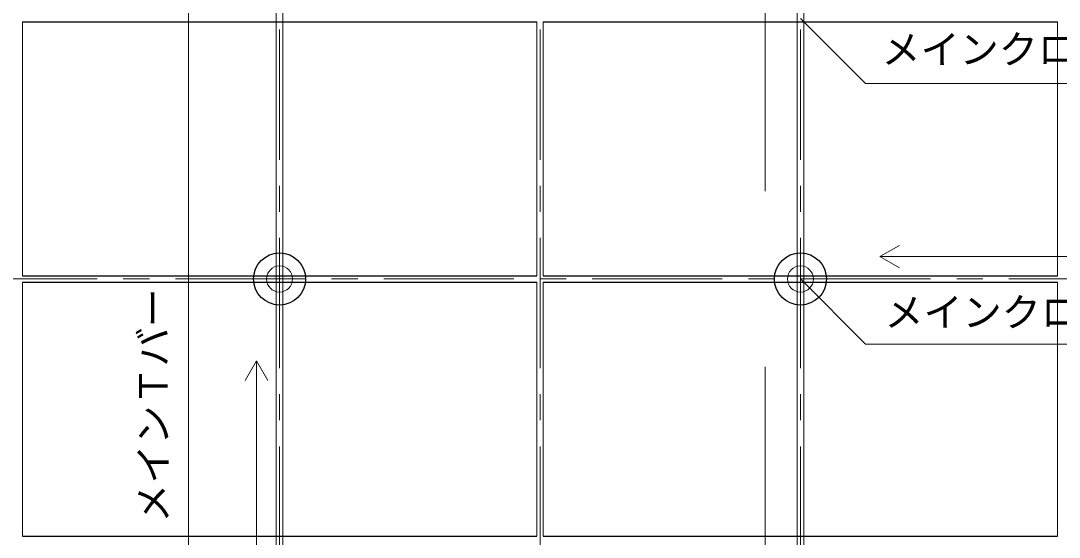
# Model space of a CAD drawing. Units: millimetres on the paper, enlarged 10 times, with parts at other scales. Extents: x -1950 to 1950, y -1347 to 1325.
# Drawn here: x -1528.9 to -1130.2, y -425.8 to -227.6 of the extents above; entities that cross this region are included whole.
import ezdxf
from ezdxf.enums import TextEntityAlignment as Align

# ---------------------------------------------------------------- set-up
doc = ezdxf.new("R2010")
doc.units = ezdxf.units.MM
doc.header["$LTSCALE"] = 10
doc.linetypes.add('CHAIN1', pattern=[8, 5, -1, 1, -1])
for name, color, linetype, lineweight in [('9-0_中心線', 4, 'CHAIN1', 9), ('9-1_吊り材', 7, 'Continuous', 18), ('9-2_野縁受け', 3, 'Continuous', 18), ('9-3_野縁', 2, 'Continuous', 25), ('9-6_文字', 4, 'Continuous', 9), ('9-C_ビス・アンカーボルト・強調図形', 2, 'Continuous', 25)]:
    doc.layers.add(name, color=color, linetype=linetype, lineweight=lineweight)
doc.styles.add('ＭＳ ゴシック', font='')
doc.styles.get('ＭＳ ゴシック').set_extended_font_data('MS Gothic')

msp = doc.modelspace()

# ---------------------------------------------------------------- linework, layer by layer
at = {"layer": '9-0_中心線'}
for p, q in [((-1429.53, 89.06), (-1429.53, -926.68)), ((-1329.53, 89.06), (-1329.53, -926.68)), ((-1229.53, 89.06), (-1229.53, -926.68)), ((-1629.53, -326.68), (-283.88, -326.68))]:
    msp.add_line(p, q, dxfattribs=at)
at = {"layer": '9-1_吊り材'}
for centre in [(-1429.53, -326.68), (-1229.53, -326.68)]:
    msp.add_circle(centre, 5, dxfattribs=at)
at = {"layer": '9-2_野縁受け'}
for p, q in [((-1430.78, 89.06), (-1430.78, -926.68)), ((-1428.28, 89.06), (-1428.28, -926.68)), ((-1230.78, 89.06), (-1230.78, -926.68)), ((-1228.28, 89.06), (-1228.28, -926.68)), ((-1528.28, -227.93), (-1528.28, -325.43)), ((-1330.78, -227.93), (-1330.78, -325.43)), ((-1328.28, -227.93), (-1328.28, -325.43)), ((-1130.78, -227.93), (-1130.78, -325.43)), ((-1528.28, -327.93), (-1528.28, -425.43)), ((-1330.78, -327.93), (-1330.78, -425.43)), ((-1328.28, -327.93), (-1328.28, -425.43)), ((-1130.78, -327.93), (-1130.78, -425.43))]:
    msp.add_line(p, q, dxfattribs=at)
at = {"layer": '9-3_野縁'}
for p, q in [((-1528.28, -227.93), (-1330.78, -227.93)), ((-1328.28, -227.93), (-1130.78, -227.93)), ((-1528.28, -325.43), (-1330.78, -325.43)), ((-1328.28, -325.43), (-1130.78, -325.43)), ((-1528.28, -327.93), (-1330.78, -327.93)), ((-1328.28, -327.93), (-1130.78, -327.93)), ((-1528.28, -425.43), (-1330.78, -425.43)), ((-1328.28, -425.43), (-1130.78, -425.43))]:
    msp.add_line(p, q, dxfattribs=at)
at = {"layer": '9-6_文字'}
for p, q in [((-1243.08, -293.01), (-1243.08, -158.14)), ((-1060.42, -318.09), (-1199.03, -318.09)), ((-1229.53, -326.68), (-1204.53, -351.68)), ((-1204.53, -351.68), (-1054.53, -351.68)), ((-1438.38, -493.01), (-1438.38, -358.14)), ((-1243.08, -360.36), (-1243.08, -495.22))]:
    msp.add_line(p, q, dxfattribs=at)
for points in [[(-1429.53, -76.68), (-1464.53, -111.68), (-1464.53, -641.68)], [(-1229.53, -226.68), (-1204.53, -251.68), (-1054.53, -251.68)], [(-1191.53, -313.76), (-1199.03, -318.09), (-1191.53, -322.42)], [(-1434.05, -365.64), (-1438.38, -358.14), (-1442.71, -365.64)]]:
    msp.add_lwpolyline(points, dxfattribs=at)
at = {"layer": '9-C_ビス・アンカーボルト・強調図形'}
for centre in [(-1429.53, -326.68), (-1229.53, -326.68)]:
    msp.add_circle(centre, 10, dxfattribs=at)

# ---------------------------------------------------------------- texts
at = {"layer": '9-6_文字', "color": 7, "style": 'ＭＳ ゴシック'}
for p in [(-1198.4, -247.3), (-1197.25, -348.22)]:
    msp.add_text('メインクロスＴバー', height=11, dxfattribs=at).set_placement(p, align=Align.BOTTOM_LEFT)
msp.add_text('メインＴバー', height=11, rotation=90, dxfattribs=at).set_placement((-1469.22, -420.26), align=Align.BOTTOM_LEFT)

doc.saveas('drawing.dxf')
